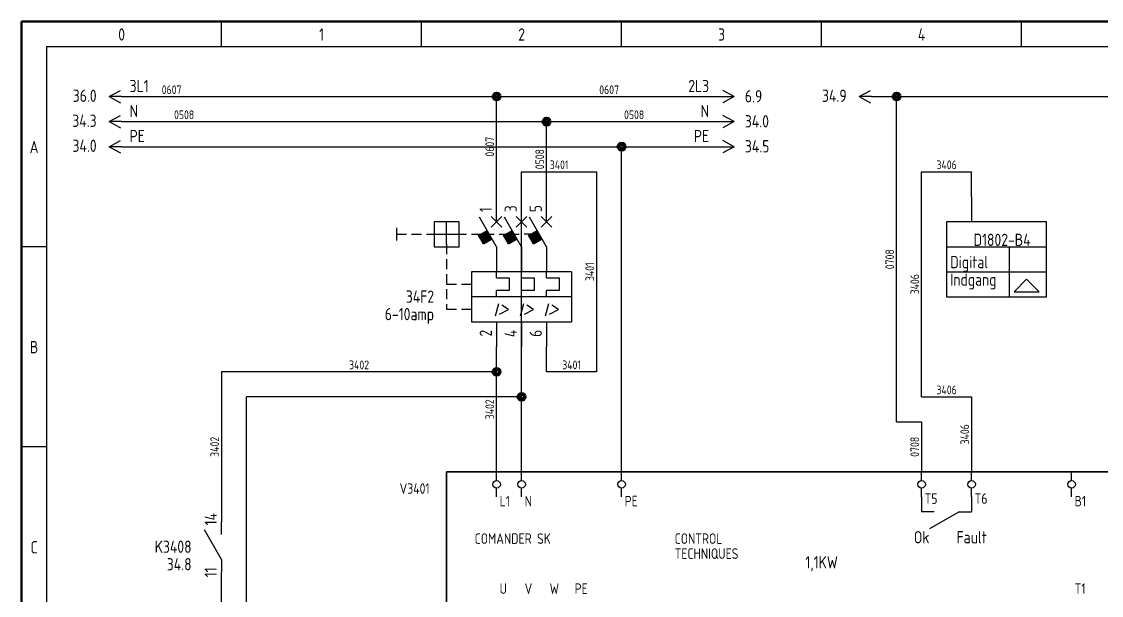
# Model space of a CAD drawing. Header units: millimetres. Extents: x 10 to 410, y 15 to 280.
# Drawn here: x 10 to 226, y 165.3 to 280 of the extents above; entities that cross this region are included whole.
import ezdxf
from ezdxf.enums import TextEntityAlignment as Align

# ---------------------------------------------------------------- set-up
doc = ezdxf.new("R2010")
doc.units = ezdxf.units.MM
doc.linetypes.add('Caddy_Solid', pattern=[0])
doc.layers.add('2', color=7, linetype='Continuous')
doc.styles.add('Caddy_Vectorfont1p', font='isocp___.ttf', dxfattribs={"width": 0.9})

# ---------------------------------------------------------------- blocks, each defined once
blk = doc.blocks.new('Blk1')
at = {"linetype": 'Caddy_Solid', "lineweight": 50}
for p, q in [((10, 15), (10, 280)), ((10, 280), (410, 280))]:
    blk.add_line(p, q, dxfattribs=at)
at = {"linetype": 'Caddy_Solid', "lineweight": 25}
for p, q in [((50, 275), (50, 280)), ((90, 275), (90, 280)), ((130, 275), (130, 280)), ((170, 275), (170, 280)), ((210, 275), (210, 280)), ((15, 275), (15, 35)), ((15, 275), (405, 275)), ((15, 235), (10, 235)), ((15, 195), (10, 195))]:
    blk.add_line(p, q, dxfattribs=at)
at = {"lineweight": 25, "style": 'Caddy_Vectorfont1p', "width": 0.9}
for s, p in [('0', (30, 276.2)), ('1', (70, 276.2)), ('2', (110, 276.2)), ('3', (150, 276.2)), ('4', (190, 276.2)), ('A', (12.5, 253.7)), ('B', (12.5, 213.7)), ('C', (12.5, 173.7))]:
    blk.add_text(s, height=2.45, dxfattribs=at).set_placement(p, align=Align.CENTER)
blk = doc.blocks.new('Blk3')
at = {"linetype": 'Caddy_Solid', "lineweight": 25}
for p, q in [((105, 240), (105, 245)), ((110, 240), (110, 245)), ((115, 240), (115, 245)), ((97.5, 240), (92.5, 240)), ((92.5, 240), (92.5, 235)), ((95, 235.5), (95, 240)), ((97.5, 235), (97.5, 240)), ((105, 235), (101.58, 240.92)), ((103.94, 238.94), (106.06, 241.06)), ((103.94, 241.06), (106.06, 238.94)), ((110, 235), (106.58, 240.92)), ((108.94, 238.94), (111.06, 241.06)), ((108.94, 241.06), (111.06, 238.94)), ((115, 235), (111.58, 240.92)), ((113.94, 238.94), (116.06, 241.06)), ((113.94, 241.06), (116.06, 238.94)), ((85, 238.75), (85, 236.25)), ((101.4, 237.23), (103.13, 238.23)), ((103.05, 235.88), (102.05, 237.61)), ((103.14, 235.92), (102.14, 237.66)), ((103.27, 236), (102.27, 237.73)), ((103.35, 236.05), (102.35, 237.78)), ((103.48, 236.12), (102.48, 237.86)), ((103.57, 236.17), (102.57, 237.91)), ((103.7, 236.25), (102.7, 237.98)), ((103.79, 236.3), (102.79, 238.03)), ((103.92, 236.38), (102.92, 238.11)), ((104, 236.42), (103, 238.16)), ((106.4, 237.23), (108.13, 238.23)), ((108.05, 235.88), (107.05, 237.61)), ((108.14, 235.92), (107.14, 237.66)), ((108.27, 236), (107.27, 237.73)), ((108.35, 236.05), (107.35, 237.78)), ((108.48, 236.12), (107.48, 237.86)), ((108.57, 236.17), (107.57, 237.91)), ((108.7, 236.25), (107.7, 237.98)), ((108.79, 236.3), (107.79, 238.03)), ((108.92, 236.38), (107.92, 238.11)), ((109, 236.42), (108, 238.16)), ((111.4, 237.23), (113.13, 238.23)), ((113.05, 235.88), (112.05, 237.61)), ((113.14, 235.92), (112.14, 237.66)), ((113.27, 236), (112.27, 237.73)), ((113.35, 236.05), (112.35, 237.78)), ((113.48, 236.12), (112.48, 237.86)), ((113.57, 236.17), (112.57, 237.91)), ((113.7, 236.25), (112.7, 237.98)), ((113.79, 236.3), (112.79, 238.03)), ((113.92, 236.38), (112.92, 238.11)), ((114, 236.42), (113, 238.16)), ((85, 237.5), (87, 237.5)), ((88, 237.5), (90, 237.5)), ((91, 237.5), (93, 237.5)), ((93, 237.5), (97, 237.5)), ((95, 235.5), (95, 233.5)), ((97, 237.5), (99, 237.5)), ((100, 237.5), (102, 237.5)), ((102.4, 235.5), (101.4, 237.23)), ((102.49, 235.55), (101.49, 237.28)), ((102.62, 235.62), (101.62, 237.36)), ((102.71, 235.67), (101.71, 237.41)), ((102.83, 235.75), (101.83, 237.48)), ((102.92, 235.8), (101.92, 237.53)), ((104.13, 236.5), (102.4, 235.5)), ((103, 237.5), (104.5, 237.5)), ((105.5, 237.5), (108, 237.5)), ((107.4, 235.5), (106.4, 237.23)), ((107.49, 235.55), (106.49, 237.28)), ((107.62, 235.62), (106.62, 237.36)), ((107.71, 235.67), (106.71, 237.41)), ((107.83, 235.75), (106.83, 237.48)), ((107.92, 235.8), (106.92, 237.53)), ((109.13, 236.5), (107.4, 235.5)), ((108.5, 237.5), (109.5, 237.5)), ((112, 237.5), (110.5, 237.5)), ((112.4, 235.5), (111.4, 237.23)), ((112.49, 235.55), (111.49, 237.28)), ((112.62, 235.62), (111.62, 237.36)), ((112.71, 235.67), (111.71, 237.41)), ((112.83, 235.75), (111.83, 237.48)), ((112.92, 235.8), (111.92, 237.53)), ((114.13, 236.5), (112.4, 235.5)), ((92.5, 235), (97.5, 235)), ((105, 235), (105, 230)), ((110, 235), (110, 230)), ((115, 235), (115, 230)), ((95, 232.5), (95, 230.5)), ((95, 229.5), (95, 227.5)), ((100, 230), (100, 220)), ((120, 230), (100, 230)), ((105, 228.75), (105, 230)), ((110, 228.75), (110, 230)), ((115, 228.75), (115, 230)), ((120, 230), (120, 220)), ((95, 227.5), (97, 227.5)), ((98, 227.5), (100, 227.5)), ((105, 228.75), (107.5, 228.75)), ((107.5, 228.75), (107.5, 226.25)), ((110, 228.75), (112.5, 228.75)), ((112.5, 228.75), (112.5, 226.25)), ((115, 228.75), (117.5, 228.75)), ((117.5, 228.75), (117.5, 226.25)), ((95, 226.5), (95, 224.5)), ((120, 225), (100, 225)), ((107.5, 226.25), (105, 226.25)), ((105, 225), (105, 226.25)), ((110, 225), (110, 226.25)), ((112.5, 226.25), (110, 226.25)), ((117.5, 226.25), (115, 226.25)), ((115, 225), (115, 226.25)), ((95, 223.5), (95, 222.5)), ((95, 222.5), (97, 222.5)), ((98, 222.5), (100, 222.5)), ((104.8, 221.2), (105.46, 223.65)), ((107.4, 222.42), (106.06, 223.3)), ((109.8, 221.2), (110.46, 223.65)), ((112.4, 222.42), (111.06, 223.3)), ((114.8, 221.2), (115.46, 223.65)), ((117.4, 222.42), (116.06, 223.3)), ((105.59, 221.55), (107.4, 222.42)), ((110.59, 221.55), (112.4, 222.42)), ((115.59, 221.55), (117.4, 222.42)), ((100, 220), (120, 220)), ((105, 220), (105, 215)), ((110, 220), (110, 215)), ((115, 220), (115, 215))]:
    blk.add_line(p, q, dxfattribs=at)
at = {"lineweight": 25, "style": 'Caddy_Vectorfont1p', "width": 0.9}
for tag, p in [('$TAG175000_00', (104.05, 241.9)), ('$TAG175000_02', (109.05, 241.9)), ('$TAG175000_04', (114.05, 241.9))]:
    blk.add_attdef(tag, p, '', height=2.45, rotation=90, dxfattribs=at)
at = {"lineweight": 25, "style": 'Caddy_Vectorfont1p', "width": 0.9, "flags": 1}
for tag, p in [('$TAG140020', (92.5, 230.8)), ('$TAG140050', (92.5, 227.3)), ('$TAG160040', (92.5, 216.8))]:
    blk.add_attdef(tag, text='', height=2.45, dxfattribs=at).set_placement(p, align=Align.RIGHT)
at = {"lineweight": 25, "style": 'Caddy_Vectorfont1p', "width": 0.9}
for tag, p in [('$TAG160010', (92.5, 223.8)), ('$TAG160030', (92.5, 220.3))]:
    blk.add_attdef(tag, text='', height=2.45, dxfattribs=at).set_placement(p, align=Align.RIGHT)
for tag, p in [('$TAG175000_01', (104.05, 218.4)), ('$TAG175000_03', (109.05, 218.4)), ('$TAG175000_05', (114.05, 218.4))]:
    blk.add_attdef(tag, text='', height=2.45, rotation=90, dxfattribs=at).set_placement(p, align=Align.RIGHT)
blk = doc.blocks.new('Blk4')
at = {"linetype": 'Caddy_Solid', "lineweight": 25}
for p, q in [((105, 188.25), (105, 190)), ((105, 185), (105, 186.75))]:
    blk.add_line(p, q, dxfattribs=at)
blk.add_circle((105, 187.5), 0.75, dxfattribs=at)
at = {"lineweight": 25, "style": 'Caddy_Vectorfont1p', "width": 0.9, "flags": 1}
blk.add_attdef('$TAG160410', (107.6, 189.2), '', height=2.45, rotation=90, dxfattribs=at)
at = {"layer": '2', "lineweight": 25, "style": 'Caddy_Vectorfont1p', "width": 0.9, "flags": 1}
blk.add_attdef('$TAG160400', (104.1, 189.2), '', height=2.45, rotation=90, dxfattribs=at)
for tag, p in [('$TAG140020', (100.05, 193.3)), ('$TAG140050', (100.05, 189.8)), ('$TAG160010', (100.05, 186.3)), ('$TAG160030', (100.05, 182.8)), ('$TAG160040', (100.05, 177.8))]:
    blk.add_attdef(tag, text='', height=2.45, dxfattribs=at).set_placement(p, align=Align.RIGHT)
blk = doc.blocks.new('Blk5')
at = {"linetype": 'Caddy_Solid', "lineweight": 25}
for p, q in [((110, 188.25), (110, 190)), ((110, 185), (110, 186.75))]:
    blk.add_line(p, q, dxfattribs=at)
blk.add_circle((110, 187.5), 0.75, dxfattribs=at)
at = {"lineweight": 25, "style": 'Caddy_Vectorfont1p', "width": 0.9, "flags": 1}
blk.add_attdef('$TAG160410', (112.6, 189.2), '', height=2.45, rotation=90, dxfattribs=at)
at = {"layer": '2', "lineweight": 25, "style": 'Caddy_Vectorfont1p', "width": 0.9, "flags": 1}
blk.add_attdef('$TAG160400', (109.1, 189.2), '', height=2.45, rotation=90, dxfattribs=at)
for tag, p in [('$TAG140020', (105.05, 193.3)), ('$TAG140050', (105.05, 189.8)), ('$TAG160010', (105.05, 186.3)), ('$TAG160030', (105.05, 182.8)), ('$TAG160040', (105.05, 177.8))]:
    blk.add_attdef(tag, text='', height=2.45, dxfattribs=at).set_placement(p, align=Align.RIGHT)
blk = doc.blocks.new('Blk6')
at = {"linetype": 'Caddy_Solid', "lineweight": 25}
for p, q in [((130, 188.25), (130, 190)), ((130, 185), (130, 186.75))]:
    blk.add_line(p, q, dxfattribs=at)
blk.add_circle((130, 187.5), 0.75, dxfattribs=at)
at = {"lineweight": 25, "style": 'Caddy_Vectorfont1p', "width": 0.9, "flags": 1}
blk.add_attdef('$TAG160410', (132.6, 189.2), '', height=2.45, rotation=90, dxfattribs=at)
at = {"layer": '2', "lineweight": 25, "style": 'Caddy_Vectorfont1p', "width": 0.9, "flags": 1}
blk.add_attdef('$TAG160400', (129.1, 189.2), '', height=2.45, rotation=90, dxfattribs=at)
for tag, p in [('$TAG140020', (125.05, 193.3)), ('$TAG140050', (125.05, 189.8)), ('$TAG160010', (125.05, 186.3)), ('$TAG160030', (125.05, 182.8)), ('$TAG160040', (125.05, 177.8))]:
    blk.add_attdef(tag, text='', height=2.45, dxfattribs=at).set_placement(p, align=Align.RIGHT)
blk = doc.blocks.new('Blk11')
at = {"linetype": 'Caddy_Solid', "lineweight": 25}
for p, q in [((220, 188.25), (220, 190)), ((220, 185), (220, 186.75))]:
    blk.add_line(p, q, dxfattribs=at)
blk.add_circle((220, 187.5), 0.75, dxfattribs=at)
at = {"lineweight": 25, "style": 'Caddy_Vectorfont1p', "width": 0.9, "flags": 1}
blk.add_attdef('$TAG160410', (222.6, 189.2), '', height=2.45, rotation=90, dxfattribs=at)
at = {"layer": '2', "lineweight": 25, "style": 'Caddy_Vectorfont1p', "width": 0.9, "flags": 1}
blk.add_attdef('$TAG160400', (219.1, 189.2), '', height=2.45, rotation=90, dxfattribs=at)
for tag, p in [('$TAG140020', (215.05, 193.3)), ('$TAG140050', (215.05, 189.8)), ('$TAG160010', (215.05, 186.3)), ('$TAG160030', (215.05, 182.8)), ('$TAG160040', (215.05, 177.8))]:
    blk.add_attdef(tag, text='', height=2.45, dxfattribs=at).set_placement(p, align=Align.RIGHT)
blk = doc.blocks.new('Blk22')
at = {"linetype": 'Caddy_Solid', "lineweight": 25}
for p, q in [((190, 188.25), (190, 190)), ((190, 185), (190, 186.75))]:
    blk.add_line(p, q, dxfattribs=at)
blk.add_circle((190, 187.5), 0.75, dxfattribs=at)
at = {"lineweight": 25, "style": 'Caddy_Vectorfont1p', "width": 0.9, "flags": 1}
blk.add_attdef('$TAG160410', (192.6, 189.2), '', height=2.45, rotation=90, dxfattribs=at)
at = {"layer": '2', "lineweight": 25, "style": 'Caddy_Vectorfont1p', "width": 0.9, "flags": 1}
blk.add_attdef('$TAG160400', (189.1, 189.2), '', height=2.45, rotation=90, dxfattribs=at)
for tag, p in [('$TAG140020', (185.05, 193.3)), ('$TAG140050', (185.05, 189.8)), ('$TAG160010', (185.05, 186.3)), ('$TAG160030', (185.05, 182.8)), ('$TAG160040', (185.05, 177.8))]:
    blk.add_attdef(tag, text='', height=2.45, dxfattribs=at).set_placement(p, align=Align.RIGHT)
blk = doc.blocks.new('Blk23')
at = {"linetype": 'Caddy_Solid', "lineweight": 25}
for p, q in [((200, 188.25), (200, 190)), ((200, 185), (200, 186.75))]:
    blk.add_line(p, q, dxfattribs=at)
blk.add_circle((200, 187.5), 0.75, dxfattribs=at)
at = {"lineweight": 25, "style": 'Caddy_Vectorfont1p', "width": 0.9, "flags": 1}
blk.add_attdef('$TAG160410', (202.6, 189.2), '', height=2.45, rotation=90, dxfattribs=at)
at = {"layer": '2', "lineweight": 25, "style": 'Caddy_Vectorfont1p', "width": 0.9, "flags": 1}
blk.add_attdef('$TAG160400', (199.1, 189.2), '', height=2.45, rotation=90, dxfattribs=at)
for tag, p in [('$TAG140020', (195.05, 193.3)), ('$TAG140050', (195.05, 189.8)), ('$TAG160010', (195.05, 186.3)), ('$TAG160030', (195.05, 182.8)), ('$TAG160040', (195.05, 177.8))]:
    blk.add_attdef(tag, text='', height=2.45, dxfattribs=at).set_placement(p, align=Align.RIGHT)
blk = doc.blocks.new('Blk24')
at = {"linetype": 'Caddy_Solid', "lineweight": 25}
for p, q in [((192.5, 182), (190, 182)), ((197.5, 182), (191.58, 178.58)), ((197.5, 182), (200, 182))]:
    blk.add_line(p, q, dxfattribs=at)
at = {"lineweight": 25, "style": 'Caddy_Vectorfont1p', "width": 0.9, "flags": 1}
blk.add_attdef('$TAG175000_00', (190.7, 181.05), '', height=2.45, rotation=180, dxfattribs=at)
for tag, rotation, p in [('$TAG175000_01', 180, (199.1, 181.05)), ('$TAG160010', 90, (196.2, 176))]:
    blk.add_attdef(tag, text='', height=2.45, rotation=rotation, dxfattribs=at).set_placement(p, align=Align.RIGHT)
at = {"lineweight": 25, "style": 'Caddy_Vectorfont1p', "width": 0.9}
blk.add_attdef('$TAG160500', text='', height=2.45, rotation=90, dxfattribs=at).set_placement((199.7, 176), align=Align.RIGHT)
blk = doc.blocks.new('Blk25')
at = {"linetype": 'Caddy_Solid', "lineweight": 25}
for p, q in [((27.5, 265), (29.75, 266.25)), ((27.5, 265), (29.75, 263.75)), ((30, 265), (27.5, 265))]:
    blk.add_line(p, q, dxfattribs=at)
at = {"lineweight": 25, "style": 'Caddy_Vectorfont1p', "width": 0.9}
blk.add_attdef('$TAG160010', (31.6, 265.9), '', height=2.45, dxfattribs=at)
blk.add_attdef('$TAG160500', text='', height=2.45, dxfattribs=at).set_placement((25, 263.95), align=Align.RIGHT)
blk = doc.blocks.new('Blk26')
at = {"linetype": 'Caddy_Solid', "lineweight": 25}
for p, q in [((152.5, 265), (150.25, 266.25)), ((150, 265), (152.5, 265)), ((152.5, 265), (150.25, 263.75))]:
    blk.add_line(p, q, dxfattribs=at)
at = {"lineweight": 25, "style": 'Caddy_Vectorfont1p', "width": 0.9}
blk.add_attdef('$TAG160010', text='', height=2.45, dxfattribs=at).set_placement((147.5, 265.9), align=Align.RIGHT)
blk.add_attdef('$TAG160500', (154.65, 263.85), '', height=2.45, dxfattribs=at)
blk = doc.blocks.new('Blk27')
at = {"linetype": 'Caddy_Solid', "lineweight": 25}
for p, q in [((27.5, 260), (29.75, 261.25)), ((27.5, 260), (29.75, 258.75)), ((30, 260), (27.5, 260))]:
    blk.add_line(p, q, dxfattribs=at)
at = {"lineweight": 25, "style": 'Caddy_Vectorfont1p', "width": 0.9}
blk.add_attdef('$TAG160500', text='', height=2.45, dxfattribs=at).set_placement((25, 258.95), align=Align.RIGHT)
blk.add_attdef('$TAG160010', (31.6, 260.9), '', height=2.45, dxfattribs=at)
blk = doc.blocks.new('Blk28')
at = {"linetype": 'Caddy_Solid', "lineweight": 25}
for p, q in [((150, 260), (152.5, 260)), ((152.5, 260), (150.25, 261.25)), ((152.5, 260), (150.25, 258.75))]:
    blk.add_line(p, q, dxfattribs=at)
at = {"lineweight": 25, "style": 'Caddy_Vectorfont1p', "width": 0.9}
blk.add_attdef('$TAG160010', text='', height=2.45, dxfattribs=at).set_placement((147.5, 260.9), align=Align.RIGHT)
blk.add_attdef('$TAG160500', (154.65, 258.85), '', height=2.45, dxfattribs=at)
blk = doc.blocks.new('Blk29')
at = {"linetype": 'Caddy_Solid', "lineweight": 25}
for p, q in [((27.5, 255), (29.75, 256.25)), ((27.5, 255), (29.75, 253.75)), ((30, 255), (27.5, 255))]:
    blk.add_line(p, q, dxfattribs=at)
at = {"lineweight": 25, "style": 'Caddy_Vectorfont1p', "width": 0.9}
blk.add_attdef('$TAG160010', (31.6, 255.9), '', height=2.45, dxfattribs=at)
blk.add_attdef('$TAG160500', text='', height=2.45, dxfattribs=at).set_placement((25, 253.95), align=Align.RIGHT)
blk = doc.blocks.new('Blk30')
at = {"linetype": 'Caddy_Solid', "lineweight": 25}
for p, q in [((150, 255), (152.5, 255)), ((152.5, 255), (150.25, 256.25)), ((152.5, 255), (150.25, 253.75))]:
    blk.add_line(p, q, dxfattribs=at)
at = {"lineweight": 25, "style": 'Caddy_Vectorfont1p', "width": 0.9}
blk.add_attdef('$TAG160010', text='', height=2.45, dxfattribs=at).set_placement((147.5, 255.9), align=Align.RIGHT)
blk.add_attdef('$TAG160500', (154.65, 253.85), '', height=2.45, dxfattribs=at)
blk = doc.blocks.new('Blk31')
at = {"linetype": 'Caddy_Solid', "lineweight": 25}
for p, q in [((177.5, 265), (179.75, 266.25)), ((177.5, 265), (179.75, 263.75)), ((180, 265), (177.5, 265))]:
    blk.add_line(p, q, dxfattribs=at)
at = {"lineweight": 25, "style": 'Caddy_Vectorfont1p', "width": 0.9, "flags": 1}
blk.add_attdef('$TAG160010', (181.6, 265.9), '', height=2.45, dxfattribs=at)
at = {"lineweight": 25, "style": 'Caddy_Vectorfont1p', "width": 0.9}
blk.add_attdef('$TAG160500', text='', height=2.45, dxfattribs=at).set_placement((175, 263.95), align=Align.RIGHT)
blk = doc.blocks.new('Blk32')
at = {"linetype": 'Caddy_Solid', "lineweight": 25}
for p, q in [((50, 177.5), (50, 180)), ((50, 172.5), (46.58, 178.42)), ((50, 172.5), (50, 170))]:
    blk.add_line(p, q, dxfattribs=at)
at = {"lineweight": 25, "style": 'Caddy_Vectorfont1p', "width": 0.9}
blk.add_attdef('$TAG175000_00', (49.05, 179.3), '', height=2.45, rotation=90, dxfattribs=at)
for tag, p in [('$TAG160010', (44, 173.8)), ('$TAG160500', (44, 170.3))]:
    blk.add_attdef(tag, text='', height=2.45, dxfattribs=at).set_placement(p, align=Align.RIGHT)
blk.add_attdef('$TAG175000_01', text='', height=2.45, rotation=90, dxfattribs=at).set_placement((49.05, 170.9), align=Align.RIGHT)
blk = doc.blocks.new('Blk46')
at = {"linetype": 'Caddy_Solid', "lineweight": 25}
for p, q in [((215, 240), (195, 240)), ((195, 240), (195, 225)), ((215, 225), (215, 240)), ((195, 225), (215, 225))]:
    blk.add_line(p, q, dxfattribs=at)
blk = doc.blocks.new('Blk47')
at = {"linetype": 'Caddy_Solid', "lineweight": 25}
blk.add_line((200, 245), (200, 240), dxfattribs=at)
blk = doc.blocks.new('Blk45')
at = {"linetype": 'Caddy_Solid', "lineweight": 25}
for p, q in [((195, 235), (215, 235)), ((207.5, 235), (207.5, 225)), ((195, 230), (215, 230)), ((211, 228.5), (208.5, 226)), ((213.5, 226), (211, 228.5)), ((208.5, 226), (213.5, 226))]:
    blk.add_line(p, q, dxfattribs=at)
for name in ['Blk47', 'Blk46']:
    blk.add_blockref(name, (0, 0, 1))
at = {"lineweight": 25, "style": 'Caddy_Vectorfont1p', "width": 0.9}
for s, p in [('Digital', (195.7, 230.7)), ('Indgang', (195.7, 227.2))]:
    blk.add_text(s, height=2.45, dxfattribs=at).set_placement(p)
blk.add_attdef('$TAG175000_00', (199.05, 243.4), '', height=2.45, rotation=90, dxfattribs=at)
for tag, p in [('$TAG160030', (196.8, 239.7)), ('$TAG160040', (196.8, 236.2)), ('$TAG175100', (211.8, 235.15)), ('$TAG175110', (194.3, 229.15)), ('$TAG175120', (194.3, 226.15)), ('$TAG160500', (194.3, 222.65))]:
    blk.add_attdef(tag, text='', height=2.45, dxfattribs=at).set_placement(p, align=Align.RIGHT)
at = {"lineweight": 25, "style": 'Caddy_Vectorfont1p', "width": 0.9, "flags": 1}
blk.add_attdef('$TAG160010', text='', height=2.45, dxfattribs=at).set_placement((190.96, 234.53), align=Align.RIGHT)

msp = doc.modelspace()

# ---------------------------------------------------------------- linework, layer by layer
at = {"linetype": 'Caddy_Solid', "lineweight": 25}
for p, q in [((30, 265), (105, 265)), ((105, 265), (150, 265)), ((105, 245), (105, 265)), ((180, 265), (185, 265)), ((185, 200), (185, 265)), ((185, 265), (390, 265)), ((30, 260), (115, 260)), ((115, 260), (150, 260)), ((115, 245), (115, 260)), ((30, 255), (130, 255)), ((130, 190), (130, 255)), ((130, 255), (150, 255)), ((110, 245), (110, 250)), ((110, 250), (125, 250)), ((125, 250), (125, 210)), ((190, 205), (190, 250)), ((190, 250), (200, 250)), ((200, 245), (200, 250)), ((110, 205), (110, 240)), ((105, 210), (105, 215)), ((115, 210), (115, 215)), ((105, 210), (50, 210)), ((50, 210), (50, 180)), ((105, 190), (105, 210)), ((125, 210), (115, 210)), ((110, 205), (55, 205)), ((55, 150.5), (55, 205)), ((110, 190), (110, 205)), ((190, 205), (200, 205)), ((200, 205), (200, 190)), ((185, 200), (190, 200)), ((190, 200), (190, 190)), ((190, 185), (190, 182)), ((200, 185), (200, 182)), ((50, 150.5), (50, 170))]:
    msp.add_line(p, q, dxfattribs=at)
at = {"linetype": 'Caddy_Solid', "lineweight": 35}
for p, q in [((95, 160), (95, 190)), ((95, 190), (100, 190)), ((100, 190), (260, 190))]:
    msp.add_line(p, q, dxfattribs=at)
at = {"lineweight": 40}
for centre, radius in [((105, 265), 0.8), ((185, 265), 0.8), ((105, 265), 0.6), ((105, 265), 0.4), ((185, 265), 0.6), ((185, 265), 0.4), ((115, 260), 0.8), ((115, 260), 0.6), ((115, 260), 0.4), ((130, 255), 0.8), ((130, 255), 0.6), ((130, 255), 0.4), ((105, 210), 0.8), ((105, 210), 0.6), ((105, 210), 0.4), ((110, 205), 0.8), ((110, 205), 0.6), ((110, 205), 0.4)]:
    msp.add_circle(centre, radius, dxfattribs=at)

# ---------------------------------------------------------------- block references
for name in ['Blk1', 'Blk4', 'Blk5', 'Blk6', 'Blk22', 'Blk23', 'Blk11', 'Blk24']:
    msp.add_blockref(name, (0, 0, 1))
ref = msp.add_blockref('Blk25', (0, 0, 1))
ref.add_attrib('$TAG160010', '3L1', (31.6, 265.9), dxfattribs={"lineweight": 25, "height": 2.45, "style": 'Caddy_Vectorfont1p', "width": 0.9})
ref.add_attrib('$TAG160500', '36.0', dxfattribs={"lineweight": 25, "height": 2.45, "style": 'Caddy_Vectorfont1p', "width": 0.9}).set_placement((25, 263.95), align=Align.RIGHT)
ref = msp.add_blockref('Blk26', (0, 0, 1))
ref.add_attrib('$TAG160010', '2L3', dxfattribs={"lineweight": 25, "height": 2.45, "style": 'Caddy_Vectorfont1p', "width": 0.9}).set_placement((147.5, 265.9), align=Align.RIGHT)
ref.add_attrib('$TAG160500', '6.9', (154.65, 263.85), dxfattribs={"lineweight": 25, "height": 2.45, "style": 'Caddy_Vectorfont1p', "width": 0.9})
ref = msp.add_blockref('Blk31', (0, 0, 1))
ref.add_attrib('$TAG160500', '34.9', dxfattribs={"lineweight": 25, "height": 2.45, "style": 'Caddy_Vectorfont1p', "width": 0.9}).set_placement((175, 263.95), align=Align.RIGHT)
ref = msp.add_blockref('Blk27', (0, 0, 1))
ref.add_attrib('$TAG160010', 'N', (31.6, 260.9), dxfattribs={"lineweight": 25, "height": 2.45, "style": 'Caddy_Vectorfont1p', "width": 0.9})
ref.add_attrib('$TAG160500', '34.3', dxfattribs={"lineweight": 25, "height": 2.45, "style": 'Caddy_Vectorfont1p', "width": 0.9}).set_placement((25, 258.95), align=Align.RIGHT)
ref = msp.add_blockref('Blk28', (0, 0, 1))
ref.add_attrib('$TAG160010', 'N', dxfattribs={"lineweight": 25, "height": 2.45, "style": 'Caddy_Vectorfont1p', "width": 0.9}).set_placement((147.5, 260.9), align=Align.RIGHT)
ref.add_attrib('$TAG160500', '34.0', (154.65, 258.85), dxfattribs={"lineweight": 25, "height": 2.45, "style": 'Caddy_Vectorfont1p', "width": 0.9})
ref = msp.add_blockref('Blk29', (0, 0, 1))
ref.add_attrib('$TAG160010', 'PE', (31.6, 255.9), dxfattribs={"lineweight": 25, "height": 2.45, "style": 'Caddy_Vectorfont1p', "width": 0.9})
ref.add_attrib('$TAG160500', '34.0', dxfattribs={"lineweight": 25, "height": 2.45, "style": 'Caddy_Vectorfont1p', "width": 0.9}).set_placement((25, 253.95), align=Align.RIGHT)
ref = msp.add_blockref('Blk30', (0, 0, 1))
ref.add_attrib('$TAG160010', 'PE', dxfattribs={"lineweight": 25, "height": 2.45, "style": 'Caddy_Vectorfont1p', "width": 0.9}).set_placement((147.5, 255.9), align=Align.RIGHT)
ref.add_attrib('$TAG160500', '34.5', (154.65, 253.85), dxfattribs={"lineweight": 25, "height": 2.45, "style": 'Caddy_Vectorfont1p', "width": 0.9})
ref = msp.add_blockref('Blk3', (0, 0, 1))
ref.add_attrib('$TAG160010', '34F2', dxfattribs={"lineweight": 25, "height": 2.45, "style": 'Caddy_Vectorfont1p', "width": 0.9}).set_placement((92.5, 223.8), align=Align.RIGHT)
ref.add_attrib('$TAG160030', '6-10amp', dxfattribs={"lineweight": 25, "height": 2.45, "style": 'Caddy_Vectorfont1p', "width": 0.9}).set_placement((92.5, 220.3), align=Align.RIGHT)
ref.add_attrib('$TAG175000_00', '1', (104.05, 241.9), dxfattribs={"lineweight": 25, "height": 2.45, "rotation": 90, "style": 'Caddy_Vectorfont1p', "width": 0.9})
ref.add_attrib('$TAG175000_01', '2', dxfattribs={"lineweight": 25, "height": 2.45, "rotation": 90, "style": 'Caddy_Vectorfont1p', "width": 0.9}).set_placement((104.05, 218.4), align=Align.RIGHT)
ref.add_attrib('$TAG175000_02', '3', (109.05, 241.9), dxfattribs={"lineweight": 25, "height": 2.45, "rotation": 90, "style": 'Caddy_Vectorfont1p', "width": 0.9})
ref.add_attrib('$TAG175000_03', '4', dxfattribs={"lineweight": 25, "height": 2.45, "rotation": 90, "style": 'Caddy_Vectorfont1p', "width": 0.9}).set_placement((109.05, 218.4), align=Align.RIGHT)
ref.add_attrib('$TAG175000_04', '5', (114.05, 241.9), dxfattribs={"lineweight": 25, "height": 2.45, "rotation": 90, "style": 'Caddy_Vectorfont1p', "width": 0.9})
ref.add_attrib('$TAG175000_05', '6', dxfattribs={"lineweight": 25, "height": 2.45, "rotation": 90, "style": 'Caddy_Vectorfont1p', "width": 0.9}).set_placement((114.05, 218.4), align=Align.RIGHT)
ref = msp.add_blockref('Blk45', (0, 0, 1))
ref.add_attrib('$TAG175100', 'D1802-B4', dxfattribs={"lineweight": 25, "height": 2.45, "style": 'Caddy_Vectorfont1p', "width": 0.9}).set_placement((211.8, 235.15), align=Align.RIGHT)
ref = msp.add_blockref('Blk32', (0, 0, 1))
ref.add_attrib('$TAG160010', 'K3408', dxfattribs={"lineweight": 25, "height": 2.45, "style": 'Caddy_Vectorfont1p', "width": 0.9}).set_placement((44, 173.8), align=Align.RIGHT)
ref.add_attrib('$TAG160500', '34.8', dxfattribs={"lineweight": 25, "height": 2.45, "style": 'Caddy_Vectorfont1p', "width": 0.9}).set_placement((44, 170.3), align=Align.RIGHT)
ref.add_attrib('$TAG175000_00', '14', (49.05, 179.3), dxfattribs={"lineweight": 25, "height": 2.45, "rotation": 90, "style": 'Caddy_Vectorfont1p', "width": 0.9})
ref.add_attrib('$TAG175000_01', '11', dxfattribs={"lineweight": 25, "height": 2.45, "rotation": 90, "style": 'Caddy_Vectorfont1p', "width": 0.9}).set_placement((49.05, 170.9), align=Align.RIGHT)

# ---------------------------------------------------------------- texts
at = {"lineweight": 25, "style": 'Caddy_Vectorfont1p', "width": 0.9}
for s, height, p in [('0607', 1.75, (40, 265.5)), ('0607', 1.75, (127.5, 265.5)), ('0508', 1.75, (42.5, 260.5)), ('0508', 1.75, (132.5, 260.5)), ('3401', 1.75, (117.5, 250.5)), ('3406', 1.75, (195, 250.5)), ('3402', 1.75, (77.5, 210.5)), ('3401', 1.75, (120, 210.5)), ('3406', 1.75, (195, 205.5)), ('Ok', 2.45, (190, 175.7)), ('Fault', 2.45, (200, 175.7)), ('1,1KW', 2.45, (170, 170.7))]:
    msp.add_text(s, height=height, dxfattribs=at).set_placement(p, align=Align.CENTER)
for s, p in [('0607', (104.5, 255)), ('0508', (114.5, 252.5)), ('0708', (184.5, 232.5)), ('3401', (124.5, 230)), ('3406', (189.5, 227.5)), ('3402', (104.5, 202.5)), ('3406', (199.5, 197.5)), ('3402', (49.5, 195)), ('0708', (189.5, 195))]:
    msp.add_text(s, height=1.75, rotation=90, dxfattribs=at).set_placement(p, align=Align.CENTER)
for s, p in [('V3401', (85.6, 185.6)), ('L1', (105.6, 183.1)), ('N', (110.6, 183.1)), ('PE', (130.6, 183.1)), ('T5', (190.6, 183.6)), ('T6', (200.6, 183.6)), ('B1', (220.6, 183.1)), ('U', (105.6, 165.6)), ('V', (110.6, 165.6)), ('W', (115.6, 165.6)), ('PE', (120.6, 165.6)), ('T1', (220.6, 165.6))]:
    msp.add_text(s, height=2.1, dxfattribs=at).set_placement(p)
at = {"lineweight": 35, "style": 'Caddy_Vectorfont1p', "width": 0.9}
for s, p in [('COMANDER SK', (100.6, 175.6)), ('CONTROL', (140.6, 175.6)), ('TECHNIQUES', (140.6, 172.6))]:
    msp.add_text(s, height=2.1, dxfattribs=at).set_placement(p)

doc.saveas('drawing.dxf')
